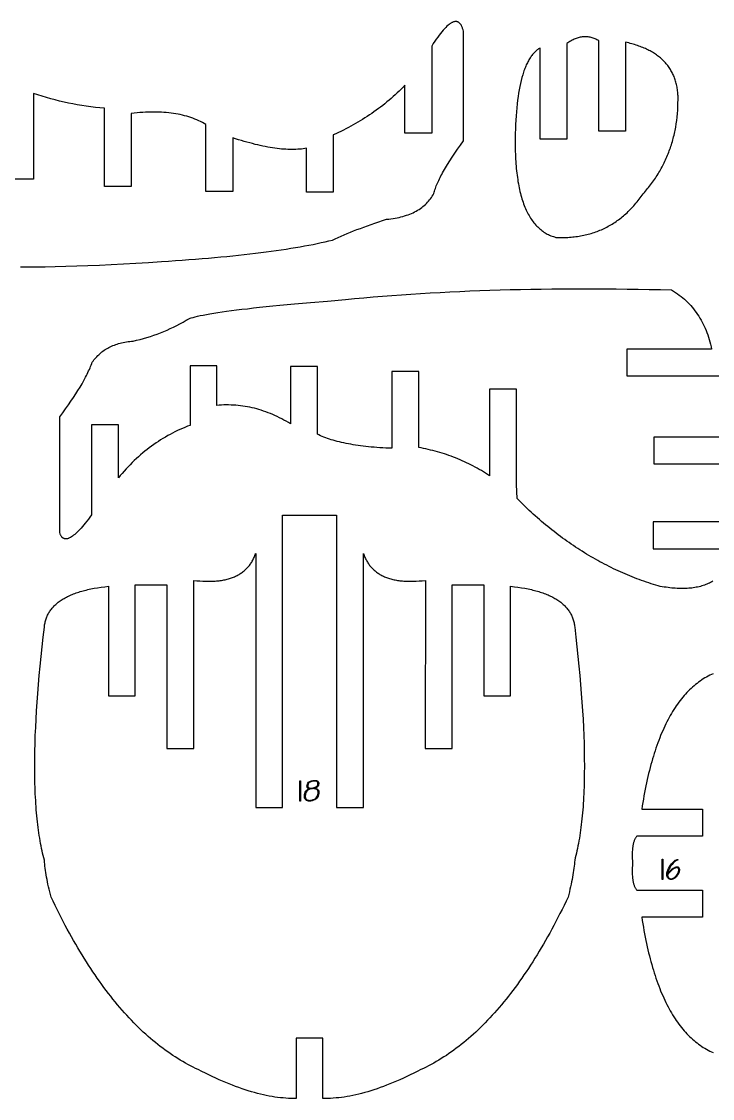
# Model space of a CAD drawing. Extents: x 0.3 to 47.7, y 0.3 to 6.
# Drawn here: x 32.65 to 35.9, y 0.29 to 5.36 of the extents above; entities that cross this region are included whole.
import ezdxf

# ---------------------------------------------------------------- set-up
doc = ezdxf.new("R2010")
doc.units = 0
doc.header["$MEASUREMENT"] = 0
doc.layers.get('0').update_dxf_attribs({"linetype": 'CONTINUOUS'})
doc.layers.add('NUMBERS', color=1, linetype='CONTINUOUS')

msp = doc.modelspace()

# ---------------------------------------------------------------- linework, layer by layer
for points in [[(32.6425, 4.205), (32.6647, 4.2049), (32.6873, 4.2048), (32.7103, 4.2049), (32.7336, 4.205), (32.7573, 4.2052), (32.8057, 4.2059), (32.8556, 4.2071), (32.9069, 4.2086), (32.9597, 4.2104), (33.0139, 4.2127), (33.0696, 4.2153), (33.1267, 4.2184), (33.1852, 4.2218), (33.2453, 4.2256), (33.3067, 4.2297), (33.3397, 4.2318), (33.3722, 4.234), (33.4041, 4.2362), (33.4356, 4.2386), (33.4666, 4.2409), (33.497, 4.2434), (33.527, 4.2459), (33.5564, 4.2485), (33.5854, 4.2511), (33.6138, 4.2538), (33.6417, 4.2566), (33.6692, 4.2595), (33.6961, 4.2624), (33.7225, 4.2654), (33.7484, 4.2684), (33.7738, 4.2716), (33.7988, 4.2748), (33.8232, 4.278), (33.8471, 4.2813), (33.8705, 4.2847), (33.8934, 4.2882), (33.9158, 4.2917), (33.9376, 4.2953), (33.959, 4.299), (33.9799, 4.3028), (34.0003, 4.3066), (34.0202, 4.3104), (34.0395, 4.3144), (34.0584, 4.3184), (34.0768, 4.3225), (34.0946, 4.3266), (34.112, 4.3308), (34.125, 4.3369), (34.1384, 4.343), (34.1523, 4.3491), (34.1664, 4.3552), (34.181, 4.3613), (34.196, 4.3674), (34.2113, 4.3735), (34.227, 4.3796), (34.2431, 4.3857), (34.2596, 4.3918), (34.2764, 4.3979), (34.2937, 4.404), (34.3113, 4.4101), (34.3293, 4.4162), (34.3477, 4.4223), (34.3664, 4.4284), (34.3768, 4.4295), (34.3869, 4.4308), (34.3968, 4.4322), (34.4065, 4.4338), (34.416, 4.4356), (34.4253, 4.4375), (34.4343, 4.4397), (34.4431, 4.442), (34.4517, 4.4444), (34.4601, 4.4471), (34.4683, 4.45), (34.4762, 4.453), (34.484, 4.4562), (34.4915, 4.4595), (34.4988, 4.4631), (34.5059, 4.4668), (34.5127, 4.4707), (34.5194, 4.4748), (34.5258, 4.479), (34.532, 4.4835), (34.538, 4.4881), (34.5438, 4.4929), (34.5493, 4.4978), (34.5547, 4.503), (34.5598, 4.5083), (34.5647, 4.5138), (34.5694, 4.5195), (34.5738, 4.5253), (34.5781, 4.5313), (34.5821, 4.5375), (34.5859, 4.5439), (34.5895, 4.5505), (34.5909, 4.5559), (34.5925, 4.5614), (34.5943, 4.5672), (34.5963, 4.573), (34.5985, 4.579), (34.6008, 4.5852), (34.6034, 4.5915), (34.6061, 4.598), (34.609, 4.6046), (34.6121, 4.6113), (34.6154, 4.6183), (34.6189, 4.6253), (34.6226, 4.6325), (34.6265, 4.6399), (34.6306, 4.6474), (34.6349, 4.6551), (34.6439, 4.6708), (34.6538, 4.6872), (34.6644, 4.7042), (34.6758, 4.7217), (34.688, 4.7399), (34.7009, 4.7587), (34.7145, 4.778), (34.729, 4.798), (34.729, 5.314), (34.727, 5.3211), (34.7249, 5.3276), (34.7238, 5.3306), (34.7226, 5.3335), (34.7214, 5.3362), (34.7201, 5.3388), (34.7188, 5.3412), (34.7175, 5.3435), (34.7161, 5.3457), (34.7147, 5.3476), (34.7132, 5.3495), (34.7117, 5.3512), (34.7101, 5.3527), (34.7085, 5.3541), (34.7068, 5.3553), (34.7051, 5.3564), (34.7034, 5.3573), (34.7016, 5.3581), (34.6998, 5.3587), (34.6979, 5.3592), (34.696, 5.3595), (34.694, 5.3597), (34.692, 5.3598), (34.6899, 5.3597), (34.6878, 5.3594), (34.6857, 5.359), (34.6835, 5.3584), (34.6813, 5.3577), (34.679, 5.3568), (34.6767, 5.3558), (34.6743, 5.3546), (34.6719, 5.3533), (34.6695, 5.3519), (34.667, 5.3503), (34.6644, 5.3485), (34.6618, 5.3466), (34.6565, 5.3423), (34.651, 5.3374), (34.6454, 5.332), (34.6396, 5.3259), (34.6335, 5.3192), (34.6274, 5.3119), (34.621, 5.3041), (34.6144, 5.2956), (34.6077, 5.2865), (34.6008, 5.2769), (34.5938, 5.2666), (34.5865, 5.2557), (34.5791, 5.2442), (34.5791, 4.8343), (34.4531, 4.8343), (34.4531, 5.0593), (34.4441, 5.0501), (34.4349, 5.041), (34.4257, 5.0321), (34.4163, 5.0233), (34.4069, 5.0146), (34.3974, 5.006), (34.3878, 4.9976), (34.378, 4.9892), (34.3682, 4.981), (34.3583, 4.9729), (34.3483, 4.965), (34.3382, 4.9571), (34.3279, 4.9494), (34.3176, 4.9418), (34.3072, 4.9343), (34.2967, 4.927), (34.2861, 4.9198), (34.2754, 4.9126), (34.2646, 4.9057), (34.2537, 4.8988), (34.2428, 4.892), (34.2317, 4.8854), (34.2205, 4.8789), (34.2092, 4.8725), (34.1978, 4.8663), (34.1864, 4.8601), (34.1748, 4.8541), (34.1631, 4.8482), (34.1513, 4.8425), (34.1395, 4.8368), (34.1275, 4.8313), (34.1155, 4.8259), (34.1155, 4.5554), (33.9895, 4.5554), (33.9895, 4.7631), (33.9816, 4.7617), (33.9735, 4.7605), (33.9652, 4.7594), (33.9568, 4.7586), (33.9481, 4.7579), (33.9392, 4.7574), (33.9302, 4.7571), (33.9209, 4.757), (33.9115, 4.7571), (33.9019, 4.7574), (33.8921, 4.7579), (33.882, 4.7586), (33.8718, 4.7594), (33.8614, 4.7605), (33.8509, 4.7617), (33.8401, 4.7631), (33.8291, 4.7648), (33.8179, 4.7666), (33.8066, 4.7686), (33.795, 4.7708), (33.7833, 4.7731), (33.7713, 4.7757), (33.7592, 4.7785), (33.7469, 4.7814), (33.7344, 4.7846), (33.7217, 4.7879), (33.7088, 4.7914), (33.6957, 4.7952), (33.6824, 4.7991), (33.6689, 4.8032), (33.6552, 4.8075), (33.6414, 4.8119), (33.6414, 4.5589), (33.5154, 4.5589), (33.5154, 4.8747), (33.5072, 4.8795), (33.4988, 4.8841), (33.4902, 4.8885), (33.4815, 4.8927), (33.4726, 4.8967), (33.4634, 4.9004), (33.4542, 4.904), (33.4447, 4.9074), (33.435, 4.9105), (33.4252, 4.9135), (33.4152, 4.9163), (33.405, 4.9188), (33.3947, 4.9212), (33.3841, 4.9233), (33.3734, 4.9253), (33.3625, 4.927), (33.3514, 4.9285), (33.3402, 4.9299), (33.3288, 4.931), (33.3171, 4.9319), (33.3053, 4.9326), (33.2934, 4.9331), (33.2812, 4.9334), (33.2689, 4.9335), (33.2564, 4.9334), (33.2437, 4.9331), (33.2308, 4.9326), (33.2178, 4.9319), (33.2046, 4.931), (33.1912, 4.9299), (33.1776, 4.9285), (33.1638, 4.927), (33.1638, 4.5833), (33.0378, 4.5833), (33.0378, 4.9514), (33.0162, 4.9533), (32.9947, 4.9555), (32.9732, 4.9581), (32.9519, 4.961), (32.9306, 4.9642), (32.9095, 4.9677), (32.8885, 4.9716), (32.8675, 4.9758), (32.8467, 4.9803), (32.826, 4.9852), (32.8053, 4.9903), (32.7848, 4.9958), (32.7644, 5.0017), (32.744, 5.0078), (32.7238, 5.0143), (32.7037, 5.0211), (32.7037, 4.6181), (32.5777, 4.6181)], [(35.9037, 2.7241), (35.8984, 2.721), (35.893, 2.718), (35.8875, 2.7152), (35.8818, 2.7125), (35.876, 2.71), (35.8701, 2.7076), (35.8641, 2.7054), (35.8579, 2.7033), (35.8516, 2.7013), (35.8453, 2.6995), (35.8388, 2.6978), (35.8321, 2.6963), (35.8254, 2.6949), (35.8185, 2.6937), (35.8116, 2.6926), (35.8045, 2.6917), (35.7972, 2.6909), (35.7899, 2.6902), (35.7824, 2.6897), (35.7749, 2.6894), (35.7672, 2.6891), (35.7594, 2.6891), (35.7514, 2.6891), (35.7434, 2.6894), (35.7352, 2.6897), (35.7269, 2.6902), (35.7185, 2.6909), (35.71, 2.6917), (35.7013, 2.6926), (35.6925, 2.6937), (35.6837, 2.6949), (35.6747, 2.6963), (35.6655, 2.6978), (35.6563, 2.6994), (35.6469, 2.7012), (35.6356, 2.7047), (35.6242, 2.7082), (35.6129, 2.7118), (35.6016, 2.7155), (35.5904, 2.7193), (35.5792, 2.7232), (35.568, 2.7272), (35.5568, 2.7313), (35.5457, 2.7355), (35.5346, 2.7398), (35.5236, 2.7442), (35.5125, 2.7486), (35.5015, 2.7532), (35.4906, 2.7579), (35.4796, 2.7626), (35.4687, 2.7675), (35.4578, 2.7724), (35.447, 2.7775), (35.4362, 2.7826), (35.4254, 2.7879), (35.4146, 2.7932), (35.4039, 2.7986), (35.3932, 2.8041), (35.3825, 2.8098), (35.3719, 2.8155), (35.3613, 2.8213), (35.3507, 2.8272), (35.3402, 2.8332), (35.3297, 2.8393), (35.3192, 2.8455), (35.3088, 2.8517), (35.2983, 2.8581), (35.288, 2.8646), (35.2776, 2.8712), (35.2673, 2.8778), (35.257, 2.8846), (35.2467, 2.8915), (35.2365, 2.8984), (35.2263, 2.9055), (35.2161, 2.9126), (35.206, 2.9198), (35.1958, 2.9272), (35.1858, 2.9346), (35.1757, 2.9421), (35.1657, 2.9497), (35.1557, 2.9575), (35.1457, 2.9653), (35.1358, 2.9732), (35.1259, 2.9812), (35.116, 2.9893), (35.1062, 2.9975), (35.0964, 3.0057), (35.0866, 3.0141), (35.0769, 3.0226), (35.0672, 3.0312), (35.0575, 3.0399), (35.0478, 3.0486), (35.0382, 3.0575), (35.0191, 3.0755), (35, 3.0939), (34.9811, 3.1126), (34.9781, 3.1788), (34.9781, 3.6287), (34.8522, 3.6287), (34.8522, 3.2207), (34.8425, 3.227), (34.8329, 3.2331), (34.8231, 3.239), (34.8133, 3.2449), (34.8035, 3.2506), (34.7936, 3.2562), (34.7837, 3.2616), (34.7737, 3.2669), (34.7636, 3.2721), (34.7535, 3.2771), (34.7434, 3.282), (34.7332, 3.2867), (34.7229, 3.2913), (34.7126, 3.2958), (34.7022, 3.3002), (34.6918, 3.3044), (34.6813, 3.3084), (34.6708, 3.3124), (34.6602, 3.3162), (34.6496, 3.3198), (34.6389, 3.3234), (34.6282, 3.3268), (34.6174, 3.33), (34.6066, 3.3331), (34.5957, 3.3361), (34.5848, 3.339), (34.5738, 3.3417), (34.5627, 3.3442), (34.5516, 3.3467), (34.5405, 3.349), (34.5293, 3.3512), (34.518, 3.3532), (34.518, 3.7107), (34.392, 3.7107), (34.392, 3.3497), (34.3774, 3.3503), (34.363, 3.351), (34.3489, 3.3518), (34.335, 3.3526), (34.3213, 3.3536), (34.3079, 3.3547), (34.2947, 3.3558), (34.2817, 3.3571), (34.269, 3.3585), (34.2565, 3.3599), (34.2442, 3.3615), (34.2322, 3.3631), (34.2204, 3.3648), (34.2088, 3.3667), (34.1975, 3.3686), (34.1864, 3.3706), (34.1755, 3.3727), (34.1648, 3.375), (34.1544, 3.3773), (34.1443, 3.3797), (34.1343, 3.3822), (34.1246, 3.3848), (34.1152, 3.3874), (34.1059, 3.3902), (34.0969, 3.3931), (34.0882, 3.3961), (34.0796, 3.3992), (34.0713, 3.4023), (34.0632, 3.4056), (34.0554, 3.4089), (34.0478, 3.4124), (34.0404, 3.4159), (34.0404, 3.7351), (33.9145, 3.7351), (33.9145, 3.4647), (33.904, 3.4711), (33.8935, 3.4771), (33.8829, 3.483), (33.8724, 3.4886), (33.8618, 3.494), (33.8512, 3.4991), (33.8405, 3.5041), (33.8299, 3.5088), (33.8192, 3.5132), (33.8085, 3.5175), (33.7977, 3.5214), (33.787, 3.5252), (33.7762, 3.5287), (33.7654, 3.5321), (33.7545, 3.5351), (33.7436, 3.538), (33.7328, 3.5406), (33.7218, 3.5429), (33.7109, 3.5451), (33.6999, 3.547), (33.6889, 3.5487), (33.6779, 3.5501), (33.6669, 3.5514), (33.6558, 3.5523), (33.6447, 3.5531), (33.6336, 3.5536), (33.6225, 3.5539), (33.6113, 3.554), (33.6001, 3.5538), (33.5889, 3.5534), (33.5776, 3.5528), (33.5663, 3.5519), (33.5664, 3.7386), (33.4404, 3.7386), (33.4404, 3.4578), (33.4283, 3.4532), (33.4164, 3.4484), (33.4045, 3.4435), (33.3927, 3.4383), (33.3811, 3.4329), (33.3695, 3.4273), (33.358, 3.4215), (33.3466, 3.4155), (33.3354, 3.4093), (33.3242, 3.4029), (33.3131, 3.3963), (33.3021, 3.3895), (33.2912, 3.3824), (33.2804, 3.3752), (33.2697, 3.3678), (33.2591, 3.3602), (33.2486, 3.3523), (33.2382, 3.3443), (33.2279, 3.336), (33.2177, 3.3276), (33.2076, 3.3189), (33.1976, 3.3101), (33.1876, 3.301), (33.1778, 3.2917), (33.1681, 3.2823), (33.1585, 3.2726), (33.1489, 3.2627), (33.1395, 3.2526), (33.1302, 3.2423), (33.1209, 3.2318), (33.1118, 3.2211), (33.1027, 3.2102), (33.1027, 3.4597), (32.9768, 3.4597), (32.9768, 3.0362), (32.9691, 3.0257), (32.9616, 3.0158), (32.9542, 3.0064), (32.9471, 2.9975), (32.9402, 2.989), (32.9335, 2.9811), (32.9269, 2.9737), (32.9206, 2.9668), (32.9145, 2.9604), (32.9085, 2.9545), (32.9028, 2.9491), (32.8972, 2.9442), (32.8918, 2.9399), (32.8867, 2.936), (32.8817, 2.9326), (32.8769, 2.9297), (32.8723, 2.9274), (32.8701, 2.9264), (32.8679, 2.9255), (32.8658, 2.9248), (32.8637, 2.9241), (32.8617, 2.9237), (32.8597, 2.9233), (32.8578, 2.9231), (32.8559, 2.9229), (32.8541, 2.923), (32.8523, 2.9231), (32.8506, 2.9234), (32.8489, 2.9238), (32.8473, 2.9243), (32.8457, 2.9249), (32.8441, 2.9257), (32.8426, 2.9266), (32.8412, 2.9276), (32.8398, 2.9288), (32.8385, 2.9301), (32.8372, 2.9315), (32.8359, 2.933), (32.8347, 2.9346), (32.8336, 2.9364), (32.8325, 2.9383), (32.8314, 2.9404), (32.8304, 2.9425), (32.8294, 2.9448), (32.8285, 2.9472), (32.8269, 2.9524), (32.8269, 3.4987), (32.8409, 3.5174), (32.8543, 3.5357), (32.8671, 3.5537), (32.8793, 3.5713), (32.891, 3.5886), (32.902, 3.6055), (32.9125, 3.6221), (32.9224, 3.6383), (32.9316, 3.6541), (32.9403, 3.6696), (32.9484, 3.6848), (32.9522, 3.6922), (32.9559, 3.6996), (32.9595, 3.7068), (32.9628, 3.714), (32.9661, 3.7211), (32.9692, 3.7281), (32.9721, 3.735), (32.9749, 3.7418), (32.9776, 3.7486), (32.9801, 3.7552), (32.9839, 3.7607), (32.988, 3.7661), (32.9921, 3.7714), (32.9964, 3.7764), (33.0009, 3.7813), (33.0055, 3.7861), (33.0102, 3.7907), (33.015, 3.7951), (33.02, 3.7994), (33.0251, 3.8035), (33.0304, 3.8075), (33.0358, 3.8113), (33.0413, 3.815), (33.047, 3.8185), (33.0528, 3.8218), (33.0587, 3.825), (33.0648, 3.828), (33.071, 3.8309), (33.0774, 3.8336), (33.0839, 3.8362), (33.0905, 3.8386), (33.0972, 3.8408), (33.1041, 3.8429), (33.1112, 3.8449), (33.1183, 3.8466), (33.1257, 3.8483), (33.1331, 3.8497), (33.1407, 3.851), (33.1484, 3.8522), (33.1563, 3.8532), (33.1642, 3.854), (33.1724, 3.8547), (33.1888, 3.8584), (33.2051, 3.8625), (33.2214, 3.8669), (33.2375, 3.8716), (33.2535, 3.8766), (33.2694, 3.8819), (33.2852, 3.8876), (33.301, 3.8936), (33.3166, 3.8999), (33.3321, 3.9065), (33.3475, 3.9134), (33.3628, 3.9206), (33.378, 3.9282), (33.3931, 3.9361), (33.4081, 3.9443), (33.423, 3.9528), (33.4247, 3.9541), (33.4267, 3.9555), (33.4291, 3.9568), (33.4318, 3.9581), (33.4348, 3.9595), (33.4381, 3.9608), (33.4418, 3.9622), (33.4457, 3.9635), (33.4546, 3.9662), (33.4647, 3.969), (33.4761, 3.9718), (33.4887, 3.9746), (33.5027, 3.9775), (33.5179, 3.9803), (33.5343, 3.9832), (33.552, 3.9862), (33.571, 3.9891), (33.5913, 3.9921), (33.6128, 3.9951), (33.6356, 3.9982), (33.6596, 4.0012), (33.685, 4.0043), (33.7115, 4.0074), (33.7394, 4.0106), (33.7685, 4.0137), (33.7989, 4.0169), (33.8306, 4.0202), (33.8635, 4.0234), (33.8977, 4.0267), (33.9331, 4.03), (34.0078, 4.0367), (34.0876, 4.0435), (34.1724, 4.0505), (34.2156, 4.0546), (34.2591, 4.0586), (34.3029, 4.0624), (34.347, 4.066), (34.3915, 4.0695), (34.4362, 4.0728), (34.4813, 4.0759), (34.5267, 4.0788), (34.5724, 4.0815), (34.6184, 4.0841), (34.6647, 4.0865), (34.7113, 4.0887), (34.7582, 4.0907), (34.8055, 4.0926), (34.8531, 4.0943), (34.901, 4.0958), (34.9492, 4.0971), (34.9977, 4.0982), (35.0465, 4.0992), (35.0956, 4.1), (35.1451, 4.1006), (35.1948, 4.1011), (35.2449, 4.1013), (35.2953, 4.1014), (35.346, 4.1013), (35.397, 4.1011), (35.4483, 4.1006), (35.5, 4.1), (35.5519, 4.0992), (35.6042, 4.0982), (35.6568, 4.0971), (35.7097, 4.0958), (35.7189, 4.09), (35.728, 4.0841), (35.7368, 4.0779), (35.7454, 4.0716), (35.7538, 4.0651), (35.762, 4.0584), (35.7699, 4.0515), (35.7777, 4.0444), (35.7852, 4.0371), (35.7925, 4.0296), (35.7995, 4.0219), (35.8064, 4.0141), (35.8131, 4.006), (35.8195, 3.9978), (35.8257, 3.9893), (35.8317, 3.9807), (35.8375, 3.9719), (35.843, 3.9629), (35.8484, 3.9537), (35.8535, 3.9443), (35.8584, 3.9347), (35.8631, 3.9249), (35.8675, 3.915), (35.8718, 3.9048), (35.8758, 3.8944), (35.8796, 3.8839), (35.8832, 3.8732), (35.8866, 3.8622), (35.8897, 3.8511), (35.8927, 3.8398), (35.8954, 3.8283), (35.8979, 3.8166), (35.4992, 3.8166), (35.4992, 3.6906), (36.0025, 3.6906)], [(36.1419, 3.4022), (35.626, 3.4022), (35.626, 3.2762), (36.1977, 3.2762)], [(36.114, 3.003), (35.6225, 3.003), (35.6225, 2.877), (36.006, 2.877)], [(35.9052, 2.2881), (35.8972, 2.2845), (35.8894, 2.2807), (35.8815, 2.2766), (35.8738, 2.2724), (35.8662, 2.2679), (35.8586, 2.2633), (35.8512, 2.2585), (35.8438, 2.2534), (35.8365, 2.2482), (35.8293, 2.2427), (35.8222, 2.2371), (35.8151, 2.2312), (35.8082, 2.2252), (35.8013, 2.2189), (35.7945, 2.2125), (35.7878, 2.2058), (35.7812, 2.199), (35.7747, 2.1919), (35.7683, 2.1847), (35.762, 2.1772), (35.7557, 2.1695), (35.7495, 2.1617), (35.7435, 2.1536), (35.7375, 2.1453), (35.7315, 2.1369), (35.7257, 2.1282), (35.72, 2.1193), (35.7143, 2.1103), (35.7088, 2.101), (35.7033, 2.0915), (35.6979, 2.0818), (35.6926, 2.072), (35.6874, 2.0619), (35.6823, 2.0516), (35.6772, 2.0411), (35.6722, 2.0304), (35.6674, 2.0196), (35.6626, 2.0085), (35.6579, 1.9972), (35.6533, 1.9857), (35.6488, 1.974), (35.6443, 1.9621), (35.64, 1.95), (35.6357, 1.9377), (35.6315, 1.9252), (35.6274, 1.9125), (35.6234, 1.8996), (35.6195, 1.8865), (35.6157, 1.8732), (35.6119, 1.8597), (35.6082, 1.846), (35.6047, 1.8321), (35.6012, 1.818), (35.5978, 1.8037), (35.5945, 1.7892), (35.5912, 1.7745), (35.5881, 1.7596), (35.585, 1.7444), (35.5821, 1.7291), (35.5792, 1.7136), (35.5764, 1.6979), (35.5737, 1.682), (35.5711, 1.6659), (35.5685, 1.6495), (35.8548, 1.6495), (35.8548, 1.5234), (35.5456, 1.5234), (35.5439, 1.5212), (35.5422, 1.5189), (35.5406, 1.5165), (35.5391, 1.514), (35.5377, 1.5114), (35.5363, 1.5086), (35.535, 1.5058), (35.5338, 1.5028), (35.5326, 1.4997), (35.5315, 1.4965), (35.5305, 1.4931), (35.5295, 1.4897), (35.5286, 1.4861), (35.5278, 1.4824), (35.5271, 1.4786), (35.5264, 1.4747), (35.5253, 1.4664), (35.5245, 1.4578), (35.524, 1.4486), (35.5237, 1.439), (35.5238, 1.4289), (35.5241, 1.4183), (35.5247, 1.4073), (35.5256, 1.3958), (35.5247, 1.3842), (35.5241, 1.3732), (35.5238, 1.3626), (35.5237, 1.3525), (35.524, 1.3429), (35.5245, 1.3337), (35.5253, 1.3251), (35.5264, 1.3168), (35.5271, 1.3129), (35.5278, 1.3091), (35.5286, 1.3054), (35.5295, 1.3018), (35.5305, 1.2984), (35.5315, 1.295), (35.5326, 1.2918), (35.5338, 1.2887), (35.535, 1.2857), (35.5363, 1.2829), (35.5377, 1.2801), (35.5391, 1.2775), (35.5406, 1.275), (35.5422, 1.2726), (35.5439, 1.2703), (35.5456, 1.2681), (35.8548, 1.2681), (35.8548, 1.142), (35.5685, 1.142), (35.5711, 1.1256), (35.5737, 1.1095), (35.5764, 1.0936), (35.5792, 1.0779), (35.5821, 1.0624), (35.585, 1.0471), (35.5881, 1.0319), (35.5912, 1.017), (35.5945, 1.0023), (35.5978, 0.9878), (35.6012, 0.9735), (35.6047, 0.9594), (35.6082, 0.9455), (35.6119, 0.9318), (35.6157, 0.9183), (35.6195, 0.905), (35.6234, 0.8919), (35.6274, 0.879), (35.6315, 0.8663), (35.6357, 0.8538), (35.64, 0.8415), (35.6443, 0.8294), (35.6488, 0.8175), (35.6533, 0.8058), (35.6579, 0.7943), (35.6626, 0.783), (35.6674, 0.7719), (35.6722, 0.7611), (35.6772, 0.7504), (35.6823, 0.7399), (35.6874, 0.7296), (35.6926, 0.7195), (35.6979, 0.7097), (35.7033, 0.7), (35.7088, 0.6905), (35.7143, 0.6812), (35.72, 0.6722), (35.7257, 0.6633), (35.7315, 0.6546), (35.7375, 0.6462), (35.7435, 0.6379), (35.7495, 0.6298), (35.7557, 0.622), (35.762, 0.6143), (35.7683, 0.6068), (35.7747, 0.5996), (35.7812, 0.5925), (35.7878, 0.5857), (35.7945, 0.579), (35.8013, 0.5726), (35.8082, 0.5663), (35.8151, 0.5603), (35.8222, 0.5544), (35.8293, 0.5488), (35.8365, 0.5433), (35.8438, 0.5381), (35.8512, 0.533), (35.8586, 0.5282), (35.8662, 0.5236), (35.8738, 0.5191), (35.8815, 0.5149), (35.8894, 0.5109), (35.8972, 0.507), (35.9052, 0.5034)]]:
    msp.add_lwpolyline(points)
for points in [[(35.4926, 5.2621), (35.4926, 4.844), (35.3666, 4.844), (35.3666, 5.269), (35.3622, 5.2717), (35.3577, 5.2742), (35.3532, 5.2765), (35.3487, 5.2785), (35.3442, 5.2804), (35.3397, 5.2821), (35.3351, 5.2836), (35.3306, 5.2849), (35.326, 5.2859), (35.3214, 5.2868), (35.3168, 5.2875), (35.3121, 5.288), (35.3075, 5.2883), (35.3028, 5.2884), (35.2981, 5.2882), (35.2934, 5.2879), (35.2887, 5.2874), (35.2839, 5.2867), (35.2792, 5.2858), (35.2744, 5.2847), (35.2696, 5.2834), (35.2648, 5.2819), (35.26, 5.2802), (35.2551, 5.2783), (35.2503, 5.2762), (35.2454, 5.2739), (35.2405, 5.2714), (35.2356, 5.2687), (35.2307, 5.2658), (35.2257, 5.2627), (35.2207, 5.2594), (35.2158, 5.2559), (35.2158, 4.806), (35.0898, 4.806), (35.0898, 5.2356), (35.0863, 5.2335), (35.0828, 5.2312), (35.0794, 5.2288), (35.0761, 5.2262), (35.0728, 5.2235), (35.0696, 5.2206), (35.0664, 5.2176), (35.0633, 5.2145), (35.0602, 5.2112), (35.0572, 5.2078), (35.0542, 5.2042), (35.0513, 5.2005), (35.0484, 5.1966), (35.0456, 5.1926), (35.0428, 5.1885), (35.0401, 5.1842), (35.0375, 5.1798), (35.0349, 5.1752), (35.0323, 5.1705), (35.0298, 5.1656), (35.0274, 5.1606), (35.025, 5.1555), (35.0227, 5.1502), (35.0204, 5.1448), (35.0182, 5.1392), (35.016, 5.1335), (35.0139, 5.1276), (35.0118, 5.1216), (35.0098, 5.1155), (35.0078, 5.1092), (35.004, 5.0962), (35.0005, 5.0826), (34.9972, 5.0685), (34.994, 5.0538), (34.9911, 5.0385), (34.9884, 5.0226), (34.9859, 5.0062), (34.9836, 4.9892), (34.9816, 4.9716), (34.9797, 4.9534), (34.9781, 4.9347), (34.9766, 4.9154), (34.9754, 4.8955), (34.9744, 4.8751), (34.9736, 4.8541), (34.973, 4.8325), (34.9727, 4.8104), (34.9726, 4.7975), (34.9725, 4.7848), (34.9726, 4.7723), (34.9728, 4.7599), (34.9731, 4.7478), (34.9735, 4.7358), (34.9739, 4.724), (34.9745, 4.7123), (34.9752, 4.7009), (34.976, 4.6896), (34.9768, 4.6785), (34.9778, 4.6675), (34.9789, 4.6568), (34.9801, 4.6462), (34.9813, 4.6358), (34.9827, 4.6256), (34.9842, 4.6156), (34.9857, 4.6057), (34.9874, 4.596), (34.9891, 4.5865), (34.991, 4.5772), (34.993, 4.568), (34.995, 4.559), (34.9972, 4.5502), (34.9994, 4.5416), (35.0018, 4.5332), (35.0042, 4.5249), (35.0068, 4.5168), (35.0094, 4.5089), (35.0122, 4.5011), (35.015, 4.4936), (35.018, 4.4862), (35.021, 4.479), (35.0242, 4.4719), (35.0274, 4.4651), (35.0308, 4.4584), (35.0342, 4.4519), (35.0377, 4.4456), (35.0414, 4.4394), (35.0451, 4.4335), (35.049, 4.4277), (35.0529, 4.422), (35.0569, 4.4166), (35.0611, 4.4113), (35.0653, 4.4063), (35.0696, 4.4013), (35.074, 4.3966), (35.0786, 4.3921), (35.0832, 4.3877), (35.0879, 4.3835), (35.0927, 4.3795), (35.0977, 4.3756), (35.1027, 4.3719), (35.1078, 4.3684), (35.113, 4.3651), (35.1183, 4.362), (35.1237, 4.359), (35.1293, 4.3562), (35.1349, 4.3536), (35.1406, 4.3512), (35.1464, 4.349), (35.1523, 4.3469), (35.1583, 4.345), (35.1644, 4.3433), (35.1726, 4.3429), (35.1807, 4.3427), (35.1887, 4.3426), (35.1967, 4.3426), (35.2046, 4.3428), (35.2125, 4.343), (35.2203, 4.3433), (35.228, 4.3438), (35.2358, 4.3444), (35.2434, 4.3451), (35.251, 4.3459), (35.2585, 4.3468), (35.266, 4.3478), (35.2735, 4.3489), (35.2809, 4.3502), (35.2882, 4.3515), (35.2955, 4.353), (35.3027, 4.3546), (35.3098, 4.3563), (35.3169, 4.3581), (35.324, 4.36), (35.331, 4.3621), (35.3379, 4.3642), (35.3448, 4.3665), (35.3517, 4.3688), (35.3585, 4.3713), (35.3652, 4.3739), (35.3719, 4.3766), (35.3785, 4.3794), (35.385, 4.3824), (35.3915, 4.3854), (35.398, 4.3886), (35.4044, 4.3918), (35.4107, 4.3952), (35.417, 4.3987), (35.4233, 4.4023), (35.4295, 4.406), (35.4356, 4.4099), (35.4417, 4.4138), (35.4477, 4.4179), (35.4536, 4.422), (35.4596, 4.4263), (35.4654, 4.4307), (35.4712, 4.4352), (35.477, 4.4398), (35.4827, 4.4446), (35.4883, 4.4494), (35.4939, 4.4544), (35.4994, 4.4594), (35.5049, 4.4646), (35.5103, 4.4699), (35.5157, 4.4753), (35.521, 4.4808), (35.5262, 4.4865), (35.5314, 4.4922), (35.5366, 4.498), (35.5417, 4.504), (35.5467, 4.5101), (35.5517, 4.5163), (35.5566, 4.5226), (35.5615, 4.529), (35.5663, 4.5355), (35.5711, 4.5422), (35.5758, 4.5489), (35.581, 4.5548), (35.5862, 4.5608), (35.5913, 4.5668), (35.5963, 4.5728), (35.6012, 4.5788), (35.606, 4.585), (35.6107, 4.5911), (35.6153, 4.5973), (35.6199, 4.6035), (35.6244, 4.6098), (35.6288, 4.6161), (35.6331, 4.6225), (35.6373, 4.6288), (35.6414, 4.6353), (35.6455, 4.6418), (35.6495, 4.6483), (35.6533, 4.6548), (35.6571, 4.6614), (35.6608, 4.6681), (35.6645, 4.6747), (35.668, 4.6815), (35.6715, 4.6882), (35.6748, 4.695), (35.6781, 4.7019), (35.6813, 4.7087), (35.6844, 4.7157), (35.6874, 4.7226), (35.6904, 4.7296), (35.6932, 4.7367), (35.696, 4.7438), (35.6987, 4.7509), (35.7013, 4.7581), (35.7038, 4.7653), (35.7063, 4.7725), (35.7086, 4.7798), (35.7109, 4.7872), (35.713, 4.7945), (35.7151, 4.8019), (35.7171, 4.8094), (35.7191, 4.8169), (35.7209, 4.8244), (35.7227, 4.832), (35.7243, 4.8396), (35.7259, 4.8473), (35.7274, 4.855), (35.7288, 4.8627), (35.7314, 4.8783), (35.7336, 4.8941), (35.7355, 4.91), (35.737, 4.9261), (35.7382, 4.9424), (35.7391, 4.9588), (35.7396, 4.9754), (35.7398, 4.9921), (35.7397, 5.0091), (35.7393, 5.0153), (35.7389, 5.0215), (35.7383, 5.0276), (35.7376, 5.0336), (35.7369, 5.0396), (35.736, 5.0455), (35.735, 5.0513), (35.7338, 5.057), (35.7326, 5.0627), (35.7313, 5.0683), (35.7298, 5.0738), (35.7282, 5.0792), (35.7266, 5.0846), (35.7248, 5.0899), (35.7229, 5.0951), (35.7209, 5.1003), (35.7187, 5.1054), (35.7165, 5.1104), (35.7141, 5.1153), (35.7117, 5.1202), (35.7091, 5.125), (35.7064, 5.1297), (35.7036, 5.1344), (35.7007, 5.1389), (35.6977, 5.1434), (35.6946, 5.1479), (35.6913, 5.1522), (35.688, 5.1565), (35.6845, 5.1607), (35.6809, 5.1648), (35.6772, 5.1689), (35.6734, 5.1729), (35.6695, 5.1768), (35.6655, 5.1806), (35.6613, 5.1844), (35.6571, 5.1881), (35.6527, 5.1917), (35.6482, 5.1953), (35.6437, 5.1988), (35.639, 5.2022), (35.6341, 5.2055), (35.6292, 5.2088), (35.6242, 5.212), (35.619, 5.2151), (35.6138, 5.2181), (35.6084, 5.2211), (35.6029, 5.224), (35.5973, 5.2268), (35.5916, 5.2296), (35.5858, 5.2322), (35.5799, 5.2348), (35.5738, 5.2374), (35.5677, 5.2398), (35.5614, 5.2422), (35.555, 5.2445), (35.5486, 5.2468), (35.542, 5.2489), (35.5352, 5.251), (35.5284, 5.2531), (35.5215, 5.255), (35.5144, 5.2569), (35.5073, 5.2587), (35.5, 5.2604)], [(34.951, 2.6997), (34.9686, 2.6978), (34.9857, 2.6955), (35.0022, 2.693), (35.0183, 2.6903), (35.0337, 2.6872), (35.0413, 2.6856), (35.0487, 2.684), (35.056, 2.6822), (35.0631, 2.6804), (35.0702, 2.6786), (35.077, 2.6766), (35.0838, 2.6746), (35.0904, 2.6726), (35.0969, 2.6705), (35.1033, 2.6683), (35.1095, 2.666), (35.1156, 2.6637), (35.1216, 2.6613), (35.1274, 2.6589), (35.1331, 2.6564), (35.1387, 2.6538), (35.1441, 2.6512), (35.1494, 2.6485), (35.1546, 2.6457), (35.1597, 2.6429), (35.1646, 2.64), (35.1694, 2.637), (35.174, 2.634), (35.1785, 2.6309), (35.1829, 2.6277), (35.1872, 2.6245), (35.1913, 2.6212), (35.1953, 2.6179), (35.1992, 2.6144), (35.2029, 2.611), (35.2065, 2.6074), (35.21, 2.6038), (35.2133, 2.6001), (35.2165, 2.5964), (35.2196, 2.5926), (35.2225, 2.5887), (35.2254, 2.5848), (35.228, 2.5808), (35.2306, 2.5767), (35.233, 2.5726), (35.2353, 2.5684), (35.2374, 2.5641), (35.2395, 2.5598), (35.2414, 2.5554), (35.2431, 2.551), (35.2448, 2.5465), (35.2462, 2.5419), (35.2476, 2.5372), (35.2488, 2.5325), (35.2499, 2.5278), (35.2509, 2.5229), (35.2518, 2.518), (35.2525, 2.513), (35.253, 2.508), (35.2585, 2.4608), (35.2637, 2.4145), (35.2684, 2.3689), (35.2729, 2.3242), (35.2769, 2.2804), (35.2807, 2.2373), (35.284, 2.1951), (35.287, 2.1538), (35.2897, 2.1132), (35.292, 2.0735), (35.2939, 2.0346), (35.2955, 1.9966), (35.2968, 1.9594), (35.2977, 1.923), (35.2982, 1.8874), (35.2984, 1.8527), (35.2982, 1.8188), (35.298, 1.8021), (35.2977, 1.7857), (35.2973, 1.7695), (35.2968, 1.7535), (35.2962, 1.7377), (35.2955, 1.7221), (35.2948, 1.7067), (35.2939, 1.6915), (35.293, 1.6765), (35.292, 1.6617), (35.2909, 1.6472), (35.2897, 1.6328), (35.2884, 1.6187), (35.287, 1.6047), (35.2856, 1.591), (35.284, 1.5775), (35.2824, 1.5642), (35.2807, 1.5511), (35.2788, 1.5382), (35.2769, 1.5255), (35.275, 1.513), (35.2729, 1.5007), (35.2707, 1.4886), (35.2684, 1.4768), (35.2661, 1.4651), (35.2637, 1.4537), (35.2611, 1.4424), (35.2585, 1.4314), (35.2558, 1.4206), (35.253, 1.41), (35.2523, 1.4007), (35.2514, 1.3912), (35.2503, 1.3815), (35.2491, 1.3716), (35.2477, 1.3615), (35.2462, 1.3511), (35.2445, 1.3406), (35.2426, 1.3298), (35.2405, 1.3188), (35.2383, 1.3076), (35.236, 1.2961), (35.2334, 1.2845), (35.2307, 1.2726), (35.2279, 1.2605), (35.2249, 1.2482), (35.2217, 1.2357), (35.2122, 1.216), (35.2027, 1.1966), (35.1932, 1.1774), (35.1836, 1.1584), (35.174, 1.1396), (35.1643, 1.121), (35.1546, 1.1027), (35.1449, 1.0846), (35.1351, 1.0667), (35.1252, 1.049), (35.1153, 1.0316), (35.1054, 1.0144), (35.0954, 0.9973), (35.0854, 0.9806), (35.0753, 0.964), (35.0652, 0.9477), (35.0551, 0.9315), (35.0449, 0.9156), (35.0346, 0.9), (35.0243, 0.8845), (35.014, 0.8693), (35.0036, 0.8543), (34.9932, 0.8395), (34.9827, 0.8249), (34.9722, 0.8105), (34.9617, 0.7964), (34.9511, 0.7825), (34.9404, 0.7688), (34.9298, 0.7554), (34.919, 0.7421), (34.9083, 0.7291), (34.8974, 0.7163), (34.8866, 0.7037), (34.8757, 0.6913), (34.8647, 0.6792), (34.8537, 0.6673), (34.8427, 0.6556), (34.8316, 0.6441), (34.8205, 0.6329), (34.8093, 0.6218), (34.7981, 0.611), (34.7868, 0.6004), (34.7755, 0.5901), (34.7642, 0.5799), (34.7528, 0.57), (34.7413, 0.5603), (34.7299, 0.5508), (34.7183, 0.5416), (34.7068, 0.5325), (34.6951, 0.5237), (34.6835, 0.5151), (34.6718, 0.5067), (34.66, 0.4986), (34.6482, 0.4906), (34.6364, 0.4829), (34.6245, 0.4754), (34.6126, 0.4682), (34.6006, 0.4611), (34.5886, 0.4543), (34.5766, 0.4477), (34.5645, 0.4413), (34.5523, 0.4351), (34.5401, 0.4292), (34.5279, 0.4235), (34.5111, 0.4148), (34.4945, 0.4064), (34.478, 0.3984), (34.4616, 0.3906), (34.4455, 0.383), (34.4294, 0.3758), (34.4136, 0.3689), (34.3978, 0.3622), (34.3823, 0.3558), (34.3669, 0.3497), (34.3516, 0.3439), (34.3365, 0.3384), (34.3216, 0.3331), (34.3068, 0.3282), (34.2921, 0.3235), (34.2776, 0.3191), (34.2633, 0.315), (34.2491, 0.3112), (34.2351, 0.3077), (34.2212, 0.3044), (34.2074, 0.3015), (34.1939, 0.2988), (34.1804, 0.2964), (34.1672, 0.2943), (34.1541, 0.2925), (34.1411, 0.2909), (34.1283, 0.2897), (34.1156, 0.2887), (34.1031, 0.288), (34.0908, 0.2876), (34.0786, 0.2875), (34.0666, 0.2877), (34.0666, 0.5709), (34.0036, 0.5709), (33.9406, 0.5709), (33.9406, 0.2877), (33.9285, 0.2875), (33.9163, 0.2876), (33.904, 0.288), (33.8915, 0.2887), (33.8788, 0.2897), (33.866, 0.2909), (33.8531, 0.2925), (33.8399, 0.2943), (33.8267, 0.2964), (33.8133, 0.2988), (33.7997, 0.3015), (33.786, 0.3044), (33.7721, 0.3077), (33.758, 0.3112), (33.7439, 0.315), (33.7295, 0.3191), (33.715, 0.3235), (33.7004, 0.3282), (33.6856, 0.3331), (33.6706, 0.3384), (33.6555, 0.3439), (33.6403, 0.3497), (33.6248, 0.3558), (33.6093, 0.3622), (33.5936, 0.3689), (33.5777, 0.3758), (33.5617, 0.383), (33.5455, 0.3906), (33.5292, 0.3984), (33.5127, 0.4064), (33.496, 0.4148), (33.4792, 0.4235), (33.467, 0.4292), (33.4548, 0.4351), (33.4427, 0.4413), (33.4306, 0.4477), (33.4185, 0.4543), (33.4065, 0.4611), (33.3945, 0.4682), (33.3826, 0.4754), (33.3707, 0.4829), (33.3589, 0.4906), (33.3471, 0.4986), (33.3353, 0.5067), (33.3236, 0.5151), (33.312, 0.5237), (33.3004, 0.5325), (33.2888, 0.5416), (33.2773, 0.5508), (33.2658, 0.5603), (33.2544, 0.57), (33.243, 0.5799), (33.2316, 0.5901), (33.2203, 0.6004), (33.209, 0.611), (33.1978, 0.6218), (33.1867, 0.6329), (33.1755, 0.6441), (33.1644, 0.6556), (33.1534, 0.6673), (33.1424, 0.6792), (33.1315, 0.6913), (33.1206, 0.7037), (33.1097, 0.7163), (33.0989, 0.7291), (33.0881, 0.7421), (33.0774, 0.7554), (33.0667, 0.7688), (33.056, 0.7825), (33.0454, 0.7964), (33.0349, 0.8105), (33.0244, 0.8249), (33.0139, 0.8395), (33.0035, 0.8543), (32.9931, 0.8693), (32.9828, 0.8845), (32.9725, 0.9), (32.9623, 0.9156), (32.9521, 0.9315), (32.9419, 0.9477), (32.9318, 0.964), (32.9217, 0.9806), (32.9117, 0.9973), (32.9017, 1.0144), (32.8918, 1.0316), (32.8819, 1.049), (32.8721, 1.0667), (32.8623, 1.0846), (32.8525, 1.1027), (32.8428, 1.121), (32.8331, 1.1396), (32.8235, 1.1584), (32.8139, 1.1774), (32.8044, 1.1966), (32.7949, 1.216), (32.7855, 1.2357), (32.7823, 1.2482), (32.7792, 1.2605), (32.7764, 1.2726), (32.7737, 1.2845), (32.7712, 1.2961), (32.7688, 1.3076), (32.7666, 1.3188), (32.7645, 1.3298), (32.7627, 1.3406), (32.7609, 1.3511), (32.7594, 1.3615), (32.758, 1.3716), (32.7568, 1.3815), (32.7557, 1.3912), (32.7548, 1.4007), (32.7541, 1.41), (32.7513, 1.4206), (32.7486, 1.4314), (32.746, 1.4424), (32.7435, 1.4537), (32.741, 1.4651), (32.7387, 1.4768), (32.7364, 1.4886), (32.7343, 1.5007), (32.7322, 1.513), (32.7302, 1.5255), (32.7283, 1.5382), (32.7265, 1.5511), (32.7247, 1.5642), (32.7231, 1.5775), (32.7215, 1.591), (32.7201, 1.6047), (32.7187, 1.6187), (32.7174, 1.6328), (32.7162, 1.6472), (32.7151, 1.6617), (32.7141, 1.6765), (32.7132, 1.6915), (32.7123, 1.7067), (32.7116, 1.7221), (32.7109, 1.7377), (32.7104, 1.7535), (32.7099, 1.7695), (32.7095, 1.7857), (32.7092, 1.8021), (32.7089, 1.8188), (32.7088, 1.8527), (32.7089, 1.8874), (32.7095, 1.923), (32.7104, 1.9594), (32.7116, 1.9966), (32.7132, 2.0346), (32.7151, 2.0735), (32.7174, 2.1132), (32.7201, 2.1538), (32.7231, 2.1951), (32.7265, 2.2373), (32.7302, 2.2804), (32.7343, 2.3242), (32.7387, 2.3689), (32.7435, 2.4145), (32.7486, 2.4608), (32.7541, 2.508), (32.7547, 2.513), (32.7554, 2.518), (32.7562, 2.5229), (32.7572, 2.5278), (32.7583, 2.5325), (32.7595, 2.5372), (32.7609, 2.5419), (32.7624, 2.5465), (32.764, 2.551), (32.7658, 2.5554), (32.7677, 2.5598), (32.7697, 2.5641), (32.7718, 2.5684), (32.7741, 2.5726), (32.7765, 2.5767), (32.7791, 2.5808), (32.7818, 2.5848), (32.7846, 2.5887), (32.7875, 2.5926), (32.7906, 2.5964), (32.7938, 2.6001), (32.7971, 2.6038), (32.8006, 2.6074), (32.8042, 2.611), (32.8079, 2.6144), (32.8118, 2.6179), (32.8158, 2.6212), (32.8199, 2.6245), (32.8242, 2.6277), (32.8286, 2.6309), (32.8331, 2.634), (32.8378, 2.637), (32.8425, 2.64), (32.8475, 2.6429), (32.8525, 2.6457), (32.8577, 2.6485), (32.863, 2.6512), (32.8684, 2.6538), (32.874, 2.6564), (32.8797, 2.6589), (32.8855, 2.6613), (32.8915, 2.6637), (32.8976, 2.666), (32.9038, 2.6683), (32.9102, 2.6705), (32.9167, 2.6726), (32.9233, 2.6746), (32.9301, 2.6766), (32.937, 2.6786), (32.944, 2.6804), (32.9511, 2.6822), (32.9584, 2.684), (32.9658, 2.6856), (32.9734, 2.6872), (32.9889, 2.6903), (33.0049, 2.693), (33.0214, 2.6955), (33.0385, 2.6978), (33.0561, 2.6997), (33.0561, 2.1843), (33.1822, 2.1843), (33.1822, 2.7073), (33.3318, 2.7073), (33.3318, 1.9352), (33.458, 1.9352), (33.458, 2.7276), (33.4727, 2.726), (33.487, 2.7248), (33.501, 2.7239), (33.5147, 2.7234), (33.5279, 2.7233), (33.5408, 2.7235), (33.5472, 2.7237), (33.5534, 2.724), (33.5595, 2.7244), (33.5656, 2.7249), (33.5715, 2.7255), (33.5774, 2.7262), (33.5832, 2.727), (33.5889, 2.7278), (33.5945, 2.7288), (33.6, 2.7298), (33.6054, 2.7309), (33.6107, 2.7321), (33.6159, 2.7335), (33.6211, 2.7348), (33.6261, 2.7363), (33.6311, 2.7379), (33.636, 2.7395), (33.6408, 2.7413), (33.6455, 2.7431), (33.6501, 2.7451), (33.6546, 2.7471), (33.659, 2.7492), (33.6633, 2.7514), (33.6676, 2.7536), (33.6717, 2.756), (33.6758, 2.7585), (33.6798, 2.761), (33.6837, 2.7637), (33.6875, 2.7664), (33.6912, 2.7692), (33.6948, 2.7721), (33.6983, 2.7751), (33.7017, 2.7782), (33.7051, 2.7813), (33.7083, 2.7846), (33.7115, 2.788), (33.7145, 2.7914), (33.7175, 2.7949), (33.7204, 2.7985), (33.7232, 2.8022), (33.7259, 2.806), (33.7285, 2.8099), (33.7311, 2.8139), (33.7335, 2.818), (33.7359, 2.8221), (33.7381, 2.8263), (33.7403, 2.8307), (33.7424, 2.8351), (33.7444, 2.8396), (33.7463, 2.8442), (33.7481, 2.8489), (33.7498, 2.8537), (33.7498, 1.6583), (33.8759, 1.6583), (33.8759, 3.0343), (34.0036, 3.0343), (34.1312, 3.0343), (34.1312, 1.6583), (34.2573, 1.6583), (34.2573, 2.8537), (34.2591, 2.8489), (34.2609, 2.8442), (34.2628, 2.8396), (34.2648, 2.8351), (34.2668, 2.8307), (34.269, 2.8263), (34.2713, 2.8221), (34.2736, 2.818), (34.2761, 2.8139), (34.2786, 2.8099), (34.2812, 2.806), (34.2839, 2.8022), (34.2867, 2.7985), (34.2896, 2.7949), (34.2926, 2.7914), (34.2957, 2.788), (34.2988, 2.7846), (34.3021, 2.7813), (34.3054, 2.7782), (34.3088, 2.7751), (34.3124, 2.7721), (34.316, 2.7692), (34.3197, 2.7664), (34.3235, 2.7637), (34.3274, 2.761), (34.3313, 2.7585), (34.3354, 2.756), (34.3395, 2.7536), (34.3438, 2.7514), (34.3481, 2.7492), (34.3525, 2.7471), (34.3571, 2.7451), (34.3617, 2.7431), (34.3664, 2.7413), (34.3711, 2.7395), (34.376, 2.7379), (34.381, 2.7363), (34.386, 2.7348), (34.3912, 2.7335), (34.3964, 2.7321), (34.4017, 2.7309), (34.4072, 2.7298), (34.4127, 2.7288), (34.4183, 2.7278), (34.424, 2.727), (34.4297, 2.7262), (34.4356, 2.7255), (34.4416, 2.7249), (34.4476, 2.7244), (34.4537, 2.724), (34.46, 2.7237), (34.4663, 2.7235), (34.4792, 2.7233), (34.4925, 2.7234), (34.5061, 2.7239), (34.5201, 2.7248), (34.5344, 2.726), (34.5492, 2.7276), (34.5491, 1.9352), (34.6753, 1.9352), (34.6753, 2.7073), (34.8249, 2.7073), (34.8249, 2.1843), (34.951, 2.1843)]]:
    msp.add_lwpolyline(points, close=True)
at = {"layer": 'NUMBERS'}
for points in [[(33.9611, 1.6881), (33.9576, 1.6881), (33.9576, 1.7833), (33.9611, 1.7833)], [(34.0478, 1.7244), (34.0465, 1.7174), (34.0444, 1.7112), (34.0416, 1.7059), (34.038, 1.7014), (34.0338, 1.6978), (34.0287, 1.6946), (34.0226, 1.6919), (34.0155, 1.6896), (34.0099, 1.6884), (34.0043, 1.6881), (33.9988, 1.6884), (33.9939, 1.6896), (33.9896, 1.6915), (33.9859, 1.6942), (33.9841, 1.6959), (33.9826, 1.6978), (33.9814, 1.6998), (33.9805, 1.702), (33.9794, 1.7068), (33.9794, 1.7123), (33.9802, 1.7188), (33.9815, 1.7246), (33.9832, 1.7297), (33.9854, 1.7341), (33.9883, 1.7382), (33.9919, 1.7416), (33.996, 1.7445), (34.0009, 1.7467), (33.9986, 1.7475), (33.9967, 1.7484), (33.9951, 1.7496), (33.9938, 1.751), (33.9927, 1.7526), (33.992, 1.7543), (33.9916, 1.7563), (33.9914, 1.7585), (33.992, 1.7635), (33.9935, 1.7687), (33.9956, 1.773), (33.9982, 1.7765), (34.0012, 1.7792), (34.0043, 1.7809), (34.0084, 1.7824), (34.0135, 1.7837), (34.0196, 1.7849), (34.0241, 1.7854), (34.0282, 1.7856), (34.0328, 1.7853), (34.0367, 1.7846), (34.04, 1.7834), (34.0427, 1.7818), (34.0447, 1.7796), (34.046, 1.777), (34.0467, 1.7739), (34.0468, 1.7703), (34.0462, 1.7661), (34.0453, 1.7623), (34.0438, 1.759), (34.0419, 1.7563), (34.0398, 1.7542), (34.0371, 1.7524), (34.0339, 1.7507), (34.0301, 1.7493), (34.034, 1.7482), (34.0375, 1.7465), (34.0406, 1.7444), (34.0432, 1.7419), (34.0453, 1.7389), (34.0469, 1.7357), (34.0478, 1.732), (34.0481, 1.7281)], [(34.0433, 1.7706), (34.0433, 1.7733), (34.0427, 1.7756), (34.0416, 1.7776), (34.04, 1.7793), (34.0379, 1.7805), (34.0354, 1.7814), (34.0323, 1.782), (34.0287, 1.7821), (34.0247, 1.7819), (34.0202, 1.7813), (34.0146, 1.7803), (34.0101, 1.7791), (34.0064, 1.7778), (34.0037, 1.7765), (34.001, 1.7742), (33.9988, 1.7711), (33.9969, 1.7673), (33.9955, 1.7628), (33.9951, 1.759), (33.9953, 1.7566), (33.996, 1.7545), (33.9972, 1.7528), (33.9989, 1.7514), (34.0011, 1.7504), (34.0037, 1.7496), (34.0068, 1.7493), (34.0105, 1.7492), (34.0193, 1.7503), (34.0251, 1.7517), (34.0299, 1.7531), (34.0336, 1.7546), (34.0364, 1.7562), (34.0392, 1.7587), (34.0413, 1.762), (34.0427, 1.7659)], [(34.0444, 1.7249), (34.0446, 1.728), (34.0442, 1.7323), (34.0429, 1.736), (34.0407, 1.7393), (34.0377, 1.7421), (34.0339, 1.7443), (34.0298, 1.7458), (34.0252, 1.7466), (34.0202, 1.7467), (34.0198, 1.7467), (34.0156, 1.7461), (34.0111, 1.7457), (34.0046, 1.7441), (33.9989, 1.7418), (33.9942, 1.7387), (33.9904, 1.7348), (33.9875, 1.7304), (33.9853, 1.7252), (33.9838, 1.719), (33.9828, 1.712), (33.9828, 1.7074), (33.9838, 1.7033), (33.9856, 1.6997), (33.9884, 1.6967), (33.9916, 1.6944), (33.9953, 1.6928), (33.9995, 1.6918), (34.0042, 1.6915), (34.0094, 1.6918), (34.0145, 1.6929), (34.0211, 1.695), (34.0268, 1.6976), (34.0316, 1.7005), (34.0354, 1.7038), (34.0387, 1.7079), (34.0413, 1.7128), (34.0432, 1.7184)], [(35.6677, 1.3189), (35.6643, 1.3189), (35.6643, 1.4142), (35.6677, 1.4142)], [(35.7456, 1.3705), (35.7463, 1.3678), (35.7465, 1.3647), (35.7463, 1.3613), (35.7458, 1.3578), (35.7448, 1.3542), (35.7435, 1.3506), (35.7418, 1.3469), (35.7397, 1.3431), (35.7344, 1.3354), (35.7311, 1.3316), (35.7279, 1.3282), (35.7246, 1.3254), (35.7212, 1.323), (35.7179, 1.3212), (35.7146, 1.3199), (35.7112, 1.3192), (35.7078, 1.3189), (35.7036, 1.3193), (35.6997, 1.3204), (35.6962, 1.3224), (35.6931, 1.325), (35.6902, 1.3288), (35.6882, 1.3331), (35.687, 1.3381), (35.6866, 1.3437), (35.6871, 1.3494), (35.6887, 1.3557), (35.6913, 1.3628), (35.695, 1.3706), (35.6993, 1.3785), (35.7041, 1.3858), (35.7093, 1.3926), (35.7148, 1.3988), (35.721, 1.4047), (35.727, 1.4091), (35.7327, 1.412), (35.7355, 1.4129), (35.7382, 1.4135), (35.7382, 1.4099), (35.7357, 1.4094), (35.7332, 1.4085), (35.7279, 1.4057), (35.7224, 1.4015), (35.7166, 1.3959), (35.7114, 1.3899), (35.7065, 1.3834), (35.7021, 1.3765), (35.698, 1.3691), (35.6945, 1.3617), (35.6921, 1.3551), (35.6906, 1.3492), (35.6901, 1.3439), (35.6905, 1.3391), (35.6915, 1.3348), (35.6932, 1.331), (35.6956, 1.3278), (35.6983, 1.3254), (35.7013, 1.3237), (35.7046, 1.3227), (35.7081, 1.3223), (35.7111, 1.3226), (35.714, 1.3233), (35.717, 1.3245), (35.7199, 1.3262), (35.7229, 1.3283), (35.7259, 1.3309), (35.7288, 1.334), (35.7318, 1.3376), (35.7368, 1.3447), (35.7403, 1.3514), (35.7415, 1.3546), (35.7424, 1.3577), (35.7429, 1.3608), (35.7431, 1.3638), (35.7429, 1.3665), (35.7422, 1.369), (35.7407, 1.3714), (35.7388, 1.3732), (35.7365, 1.3743), (35.7338, 1.3746), (35.7302, 1.3742), (35.7261, 1.3728), (35.7215, 1.3704), (35.7165, 1.3672), (35.7121, 1.3639), (35.7079, 1.3603), (35.7038, 1.3564), (35.6998, 1.3521), (35.694, 1.345), (35.6924, 1.3423), (35.6916, 1.3403), (35.6912, 1.3448), (35.692, 1.347), (35.6936, 1.3498), (35.6962, 1.3532), (35.6996, 1.3571), (35.7036, 1.3611), (35.7077, 1.3648), (35.712, 1.3683), (35.7164, 1.3714), (35.7216, 1.3745), (35.7263, 1.3767), (35.7306, 1.378), (35.7346, 1.3784), (35.7382, 1.3779), (35.7413, 1.3764), (35.7437, 1.3739)]]:
    msp.add_lwpolyline(points, close=True, dxfattribs=at)

doc.saveas('drawing.dxf')
